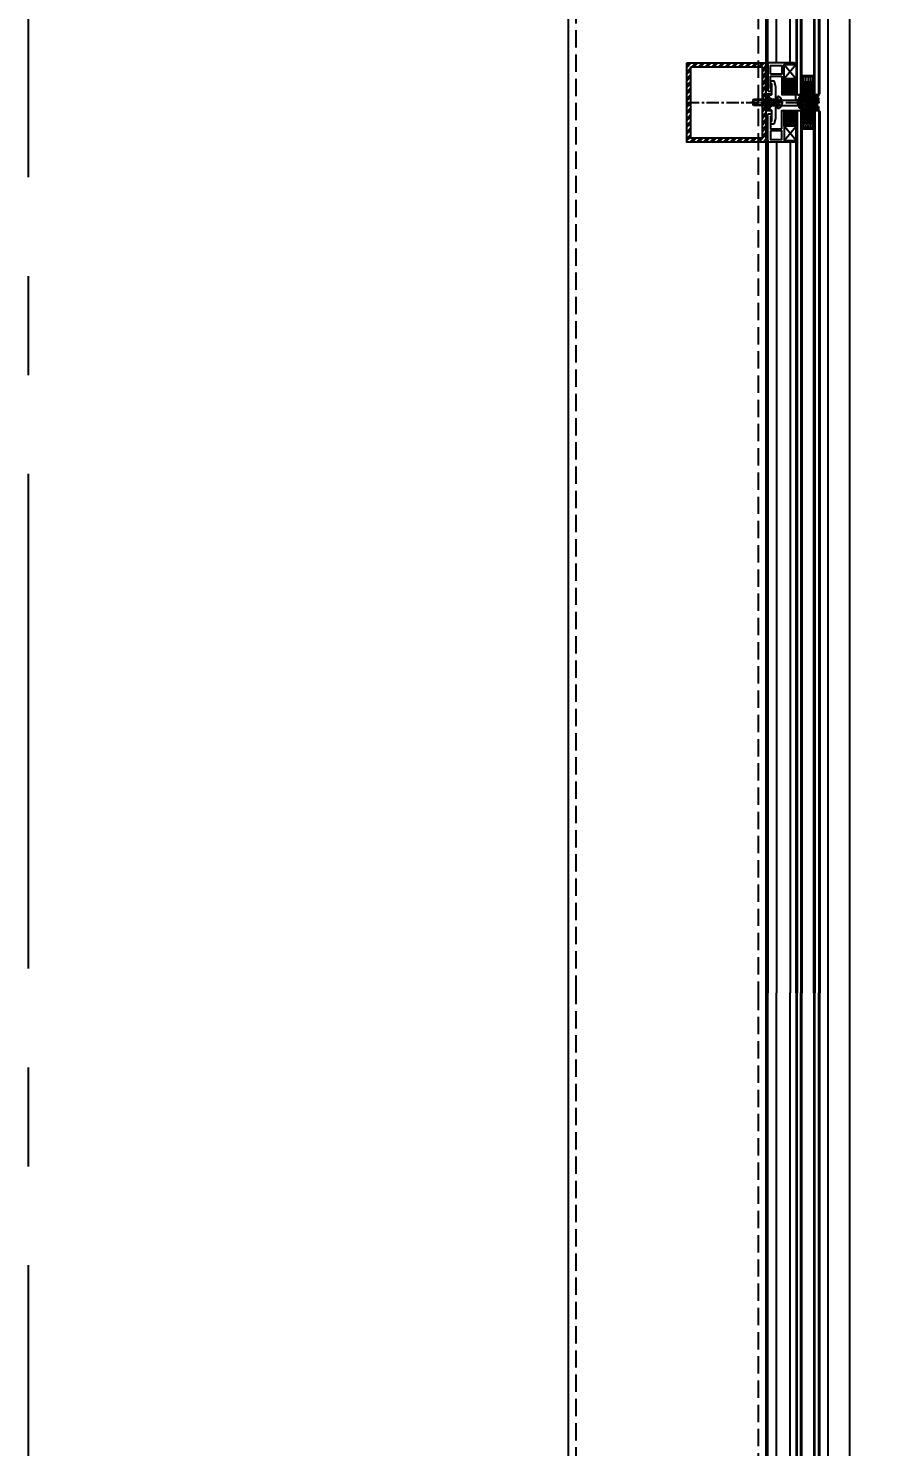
# Model space of a CAD drawing. Extents: x 220580 to 2027826, y -309201 to 71987.
# Drawn here: x 307054 to 307922, y -160938 to -159504 of the extents above; entities that cross this region are included whole.
import ezdxf
from ezdxf.enums import TextEntityAlignment as Align

# ---------------------------------------------------------------- set-up
doc = ezdxf.new("R2010")
doc.units = 0
for name, pattern in [('AUSGEZOGEN', [0]), ('CENTER', [2, 1.25, -0.25, 0.25, -0.25]), ('ZN-CENTER', [2, 1.25, -0.25, 0.25, -0.25]), ('ZN-DASH', [0.35, 0.25, -0.1])]:
    doc.linetypes.add(name, pattern=pattern)
for name, color, linetype in [('!ZN1-填充-8', 8, 'Continuous'), ('!ZN3-玻璃幕墙-4', 4, 'Continuous'), ('!ZN4-辅助材料-1', 1, 'Continuous'), ('!ZN4-配件-11', 11, 'Continuous'), ('!ZN5-钢材投影-40', 40, 'Continuous'), ('!ZN5-铝材投影-112', 112, 'Continuous'), ('!ZN5-铝材断面-6', 6, 'Continuous'), ('!ZN6-虚线-8', 8, 'ZN-DASH'), ('1 轴线 辅助线', 1, 'CENTER'), ('2钢材断面', 2, 'Continuous'), ('A_Hatch', 8, 'Continuous'), ('DIM', 173, 'Continuous'), ('ZX', 240, 'CENTER'), ('型材截面颜色', 253, 'Continuous')]:
    doc.layers.add(name, color=color, linetype=linetype)
for name, color, linetype, lineweight in [('0CABR-填充', 8, 'Continuous', 5), ('0CABR-密封材料、垫片', 195, 'Continuous', 9), ('0填充', 8, 'Continuous', 13)]:
    doc.layers.add(name, color=color, linetype=linetype, lineweight=lineweight)
doc.styles.add('DHTEXT-1', font='ROMANS.shx', dxfattribs={"width": 0.7, "bigfont": 'CHINESE.shx'})
doc.dimstyles.new('ZN200', dxfattribs={"dimscale": 200, "dimtxt": 2.5, "dimasz": 1.5, "dimexe": 1, "dimexo": 2, "dimgap": 0.9, "dimtad": 1, "dimdec": 0, "dimdsep": 46, "dimtxsty": 'DHTEXT-1', "dimblk": 'ARCHTICK', "dimcen": 2.5, "dimclrd": 173, "dimclre": 173, "dimclrt": 7, "dimazin": 2, "dimtfac": 1, "dimtdec": 0, "dimtix": 1, "dimtmove": 2, "dimatfit": 3, "dimfxl": 0, "dimtolj": 1, "dimtzin": 0, "dimarcsym": 0})

# ---------------------------------------------------------------- blocks, each defined once
blk = doc.blocks.new('20250822090122')
at = {"layer": 'A_Hatch'}
h = blk.add_hatch(dxfattribs=at)
h.set_pattern_fill('ANSI32', color=256)
h.set_pattern_definition([(45, (-80, -40), (-3.3676, 3.3676), []), (45, (-77.755, -40), (-3.3676, 3.3676), [])])
h.paths.add_polyline_path([(0, 40), (-80, 40), (-80, -40), (0, -40)])
h.paths.add_polyline_path([(-4, 36), (-4, -36), (-76, -36), (-76, 36)], flags=16)
at = {"layer": '2钢材断面'}
for points in [[(-80, 40), (0, 40), (0, -40), (-80, -40)], [(-76, 36), (-4, 36), (-4, -36), (-76, -36)]]:
    blk.add_lwpolyline(points, close=True, dxfattribs=at)
blk = doc.blocks.new('20230625105620')
at = {"layer": '0CABR-填充'}
h = blk.add_hatch(dxfattribs=at)
h.set_pattern_fill('ANSI38', color=256, scale=0.3, angle=90)
h.set_pattern_definition([(135, (669.6331, -11486.4539), (-0.67351921, -0.67351921), []), (225, (669.6331, -11486.4539), (-0.67351921, -2.02055763), [2.38125, -1.42875])])
h.paths.add_polyline_path([(-5.2, 3.7), (-5.2, 4.5), (-8.5, 4.5), (-8.5, 7.5), (-5.2, 7.5), (-5.2, 8.3), (-9.5, 8.3), (-9.5, 3.7)])
h = blk.add_hatch(dxfattribs=at)
h.set_pattern_fill('ANSI38', color=256, scale=0.3, angle=90)
h.set_pattern_definition([(135, (669.6331, -11486.4539), (-0.67351921, -0.67351921), []), (225, (669.6331, -11486.4539), (-0.67351921, -2.02055763), [2.38125, -1.42875])])
h.paths.add_polyline_path([(-5.2, 3.7), (-5.2, 4.5), (-8.5, 4.5), (-8.5, 7.5), (-5.2, 7.5), (-5.2, 8.3), (-9.5, 8.3), (-9.5, 3.7)])
h = blk.add_hatch(dxfattribs=at)
h.set_pattern_fill('ANSI38', color=256, scale=0.3, angle=90)
h.set_pattern_definition([(135, (669.6331, -11498.4539), (-0.67351921, -0.67351921), []), (225, (669.6331, -11498.4539), (-0.67351921, -2.02055763), [2.38125, -1.42875])])
h.paths.add_polyline_path([(-5.2, -8.3), (-5.2, -7.5), (-8.5, -7.5), (-8.5, -4.5), (-5.2, -4.5), (-5.2, -3.7), (-9.5, -3.7), (-9.5, -8.3)])
h = blk.add_hatch(dxfattribs=at)
h.set_pattern_fill('ANSI38', color=256, scale=0.3, angle=90)
h.set_pattern_definition([(135, (669.6331, -11498.4539), (-0.67351921, -0.67351921), []), (225, (669.6331, -11498.4539), (-0.67351921, -2.02055763), [2.38125, -1.42875])])
h.paths.add_polyline_path([(-5.2, -8.3), (-5.2, -7.5), (-8.5, -7.5), (-8.5, -4.5), (-5.2, -4.5), (-5.2, -3.7), (-9.5, -3.7), (-9.5, -8.3)])
at = {"layer": '!ZN4-辅助材料-1'}
for points in [[(-5.2, 3.7), (-5.2, 4.5), (-8.5, 4.5), (-8.5, 7.5), (-5.2, 7.5), (-5.2, 8.3), (-9.5, 8.3), (-9.5, 3.7), (-5.2, 3.7)], [(-5.2, -3.7), (-5.2, -4.5), (-8.5, -4.5), (-8.5, -7.5), (-5.2, -7.5), (-5.2, -8.3), (-9.5, -8.3), (-9.5, -3.7), (-5.2, -3.7)]]:
    blk.add_lwpolyline(points, dxfattribs=at)
at = {"layer": '!ZN5-铝材投影-112'}
blk.add_lwpolyline([(-4.5, 4), (-4.5, -4, -0.414214), (-5, -4.5), (-8, -4.5, 0.414214), (-8.5, -5), (-8.5, -7, 0.414214), (-8, -7.5), (-4.5, -7.5, -0.414214), (-4, -8), (-4, -19, -0.414214), (-4.5, -19.5, 0.414214), (-5, -20), (-5, -21.5), (-1.5, -21.5, 0.339454), (-1, -21.1), (0.5, -15.5), (0.5, -0.5), (0, 0), (0.5, 0.5), (0.5, 15.5), (-1, 21.1, 0.339454), (-1.5, 21.5), (-5, 21.5), (-5, 20, 0.414214), (-4.5, 19.5, -0.414214), (-4, 19), (-4, 8, -0.414214), (-4.5, 7.5), (-8, 7.5, 0.414214), (-8.5, 7), (-8.5, 5, 0.414214), (-8, 4.5), (-5, 4.5, -0.414214), (-4.5, 4)], format="xyb", close=True, dxfattribs=at)
at = {"layer": '0CABR-密封材料、垫片'}
for points in [[(-5.2, 3.7), (-5.2, 4.5), (-8.5, 4.5), (-8.5, 7.5), (-5.2, 7.5), (-5.2, 8.3), (-9.5, 8.3), (-9.5, 3.7), (-5.2, 3.7)], [(-5.2, -3.7), (-5.2, -4.5), (-8.5, -4.5), (-8.5, -7.5), (-5.2, -7.5), (-5.2, -8.3), (-9.5, -8.3), (-9.5, -3.7), (-5.2, -3.7)]]:
    blk.add_lwpolyline(points, dxfattribs=at)
blk = doc.blocks.new('*U610')
at = {"color": 0, "linetype": 'ZN-CENTER', "ltscale": 3}
blk.add_line((-7.1, 0), (25.2, 0), dxfattribs=at)
at = {"linetype": 'ByBlock', "ltscale": 10}
for p, q in [((-6.2, 0.6), (-5, 0.6)), ((-5.5, 3.3), (-1.6, 0.2)), ((-5, 0.6), (-5, -0.6)), ((-3.1, 6), (-1.6, 6)), ((-2.4, 0.8), (-2.4, -0.8)), ((-1.6, -6), (-1.6, 6)), ((-1.6, -4.6), (-1.6, 4.6)), ((-1.6, 4.6), (0, 4.6)), ((0, 0), (-1.6, 0.6)), ((0, 4.6), (0, -4.6)), ((0, 3), (22.5, 3)), ((0, 2.5), (23, 2.5)), ((22.5, -3), (22.5, 3)), ((22.5, 3), (23.4, 2.1)), ((23.4, -2.1), (23.4, 2.1)), ((-5, -0.6), (-6.2, -0.6)), ((-5.5, -3.3), (-1.6, -0.2)), ((-3.1, -6), (-1.6, -6)), ((0, -0.8), (-1.6, -0.3)), ((0, -4.6), (-1.6, -4.6)), ((0, -2.5), (23, -2.5)), ((0, -3), (22.5, -3)), ((22.5, -3), (23.4, -2.1))]:
    blk.add_line(p, q, dxfattribs=at)
for centre, start, end in [((0.6, 0.3), 123.0516, 177.2303), ((0.6, -0.3), 182.7697, 236.9484)]:
    blk.add_arc(centre, 6.84, start, end, dxfattribs=at)
at = {"layer": 'Defpoints', "color": 0, "ltscale": 10, "style": 'DHTEXT-1', "width": 0.7}
blk.add_text('M6', height=1, rotation=90, dxfattribs=at).set_placement((-2.3, -2.7), align=Align.CENTER)
blk = doc.blocks.new('16胶缝')
at = {"layer": '!ZN1-填充-8', "ltscale": 0.1}
h = blk.add_hatch(dxfattribs=at)
h.set_pattern_fill('HONEY', color=256, scale=10, style=0)
h.set_pattern_definition([(5e-15, (-19679.56, -11324.3713), (1.875, 1.08253175), [1.25, -2.5]), (120, (-19679.56, -11324.3713), (-1.874999996, 1.082531757), [1.25, -2.5]), (60, (-19679.56, -11324.3713), (4e-09, 2.165063507), [-2.5, 1.25])])
edge = h.paths.add_edge_path()
edge.add_ellipse((8, 13.4), major_axis=(0, -8.15), ratio=0.981746, start_angle=0, end_angle=360)
h = blk.add_hatch(dxfattribs=at)
h.set_pattern_fill('ANSI36', color=256, scale=10, style=0)
h.set_pattern_definition([(45, (-19679.5754, -11324.3713), (0.66291261, 2.43067956), [3.125, -0.625, 0, -0.625])])
edge = h.paths.add_edge_path()
edge.add_ellipse((8, 13.4), major_axis=(0.87, 8.1), ratio=0.981332, start_angle=124.6263, end_angle=247.3977, ccw=False)
edge.add_arc((0, 10.2), 1.2, 269.9716, 324.4867, ccw=False)
edge.add_line((0, 9), (0, 0))
edge.add_arc((8, -24.9), 26.2, 432.2032, 467.7968, ccw=False)
edge.add_line((16, 0), (16, 9))
edge.add_arc((16, 10.2), 1.23, 216.5906, 269.6986, ccw=False)
at = {"layer": '!ZN4-辅助材料-1', "color": 1, "ltscale": 0.1}
blk.add_arc((8, -24.9), 26.2, 72.2032, 107.7968, dxfattribs=at)
blk.add_ellipse((8, 13.4), major_axis=(0, -8.15), ratio=0.981746, dxfattribs=at)
blk.add_point((8, 0), dxfattribs=at)
blk = doc.blocks.new('胶缝断面')
at = {"color": 7, "ltscale": 0.1, "extrusion": (0, 0, -1), "zscale": -1, "rotation": 180}
blk.add_blockref('16胶缝', (8, 0), dxfattribs=at)
blk = doc.blocks.new('20230625110549')
at = {"layer": '!ZN1-填充-8', "ltscale": 20}
h = blk.add_hatch(color=256, dxfattribs=at)
h.dxf.hatch_style = 1
h.paths.add_polyline_path([(0, 5), (0, 0), (5, 0, 0.414214)])
at = {"layer": '0CABR-填充', "ltscale": 20}
blk.add_line((0, 0), (0, 5), dxfattribs=at)
blk.add_arc((0, 0), 5, 0, 90, dxfattribs=at)
blk = doc.blocks.new('20250822103150', base_point=(-89262.6, -87415.1))
at = {"layer": '!ZN4-辅助材料-1'}
blk.add_lwpolyline([(-89131.2, -87413.1), (-89152.3, -87413.1), (-89152.3, -87407.1), (-89131.2, -87407.1), (-89131.2, -87413.1), (-89152.3, -87407.1), (-89131.2, -87407.1), (-89152.3, -87413.1)], dxfattribs=at)
at = {"layer": '!ZN5-钢材投影-40'}
blk.add_lwpolyline([(-89142.2, -87418.1), (-89131.2, -87416.1), (-89131.2, -87413.1), (-89182.6, -87413.1), (-89182.6, -87418.1), (-89142.1, -87418.1)], close=True, dxfattribs=at)
at = {"layer": '0CABR-填充', "ltscale": 20}
blk.add_blockref('20230625110549', (-89182.6, -87413.1), dxfattribs=at)
at = {"layer": '0CABR-填充', "ltscale": 20, "xscale": -1, "rotation": 180}
blk.add_blockref('20230625110549', (-89182.6, -87418.1), dxfattribs=at)
blk = doc.blocks.new('20240131155736')
at = {"layer": '!ZN1-填充-8'}
h = blk.add_hatch(dxfattribs=at)
h.set_pattern_fill('ANSI36', color=256, scale=0.5, angle=270, style=0)
h.set_pattern_definition([(315, (4155.5162, -11794.8225), (1.54348152, -0.420949506), [1.984375, -0.396875, 0, -0.396875])])
h.paths.add_polyline_path([(-0.8, 0.7), (-0.8, -0.8), (1.3, -0.8), (1.3, 0.7)])
at = {"layer": '!ZN4-辅助材料-1', "linetype": 'AUSGEZOGEN'}
blk.add_line((-1.3, 0.7), (1.3, 0.7), dxfattribs=at)
blk = doc.blocks.new('20240131160147')
at = {"layer": '!ZN5-铝材断面-6'}
blk.add_lwpolyline([(-3.4, 1.2), (-3.4, 19.7), (-0.9, 19.7), (-0.9, -10.8), (9.1, -10.8), (9.1, -12.3), (-17.3, -12.3), (-17.3, 15.2, -0.414214), (-16.3, 16.2), (-15.1, 16.2, -0.414214), (-14.1, 15.2), (-14.1, 13.7), (-14.3, 13.7, 0.414214), (-14.8, 13.2), (-14.8, 1.2)], format="xyb", close=True, dxfattribs=at)
blk.add_lwpolyline([(-14.8, -0.8), (-14.8, -9.8), (-3.4, -9.8), (-3.4, -0.8)], close=True, dxfattribs=at)
at = {"layer": '!ZN1-填充-8', "ltscale": 50, "xscale": -1, "rotation": 180}
blk.add_blockref('20240131155736', (9.9, -11.5), dxfattribs=at)
blk = doc.blocks.new('20250822102610', base_point=(-89164.6, -87453.6))
at = {"layer": '!ZN1-填充-8'}
h = blk.add_hatch(dxfattribs=at)
h.set_pattern_fill('ANSI37', color=256, style=0)
h.set_pattern_definition([(45, (0, 0), (-1.122532015, 1.122532015), []), (135, (0, 0), (-1.122532015, -1.122532015), [])])
edge = h.paths.add_edge_path()
edge.add_line((-89165.1, -87423.1), (-89151.6, -87423.1))
edge.add_line((-89151.6, -87423.1), (-89152.6, -87424.1))
edge.add_line((-89152.6, -87424.1), (-89152.6, -87439.1))
edge.add_line((-89152.6, -87439.1), (-89164.6, -87439.1))
edge.add_line((-89164.6, -87439.1), (-89164.6, -87423.6))
edge.add_arc((-89165.1, -87423.6), 0.5, 359.9997, 450)
at = {"layer": '!ZN1-填充-8', "ltscale": 100}
for p, q in [((-89164.6, -87453.6), (-89152.6, -87439.1)), ((-89152.6, -87453.6), (-89164.6, -87439.1))]:
    blk.add_line(p, q, dxfattribs=at)
at = {"layer": '!ZN4-辅助材料-1', "linetype": 'AUSGEZOGEN'}
blk.add_lwpolyline([(-89165.1, -87423.1), (-89151.6, -87423.1), (-89152.6, -87424.1), (-89152.6, -87439.1), (-89164.6, -87439.1), (-89164.6, -87423.6, 0.414215), (-89165.1, -87423.1), (-89165.1, -87423.1)], format="xyb", dxfattribs=at)
blk.add_lwpolyline([(-89152.6, -87439.1), (-89164.6, -87439.1), (-89164.6, -87442.1)], dxfattribs=at)
blk.add_lwpolyline([(-89164.6, -87439.1), (-89164.6, -87453.6), (-89152.6, -87453.6), (-89152.6, -87439.1)], close=True, dxfattribs=at)
blk = doc.blocks.new('20250822103338', base_point=(-89182.6, -87455.1))
at = {"layer": '0填充'}
h = blk.add_hatch(dxfattribs=at)
h.set_pattern_fill('ANSI38', color=256, angle=360, style=0)
h.set_pattern_definition([(45, (0, 0), (-1.122532015, 1.122532015), []), (135, (0, 0), (-3.367596045, 1.122532015), [3.96875, -2.38125])])
h.paths.add_polyline_path([(-89182.6, -87453.1), (-89180.6, -87453.1), (-89180.6, -87427.6), (-89182.6, -87427.6)])
at = {"layer": '型材截面颜色', "ltscale": 60}
h = blk.add_hatch(dxfattribs=at)
h.set_pattern_fill('ANSI36', color=256, scale=0.3, angle=90)
h.set_pattern_definition([(135, (0, 0), (-0.9260889125, 0.2525697034), [1.190625, -0.238125, 0, -0.238125])])
h.paths.add_polyline_path([(-89182.6, -87455.1), (-89182.6, -87453.1), (-89180.6, -87453.1), (-89180.6, -87455.1)])
at = {"layer": '!ZN4-辅助材料-1'}
for points in [[(-89180.6, -87427.6), (-89182.6, -87427.6), (-89182.6, -87453.1), (-89180.6, -87453.1)], [(-89182.6, -87455.1), (-89182.6, -87453.1), (-89180.6, -87453.1), (-89180.6, -87455.1)]]:
    blk.add_lwpolyline(points, close=True, dxfattribs=at)
at = {"layer": '0CABR-密封材料、垫片'}
blk.add_lwpolyline([(-89180.6, -87427.6), (-89182.6, -87427.6), (-89182.6, -87455.1), (-89180.6, -87455.1)], close=True, dxfattribs=at)
blk = doc.blocks.new('20250822103828')
at = {"layer": '!ZN4-辅助材料-1', "ltscale": 100}
for name, p in [('20250822102610', (18.4, 1.5)), ('20250822103338', (0, 0))]:
    blk.add_blockref(name, p, dxfattribs=at)
at = {"layer": '!ZN6-虚线-8', "ltscale": 50}
blk.add_blockref('20240131160147', (19.3, 12.3), dxfattribs=at)
blk = doc.blocks.new('*U1814')
at = {"layer": '!ZN1-填充-8'}
h = blk.add_hatch(dxfattribs=at)
h.set_pattern_fill('ANSI37', color=256, scale=0.5, angle=90, style=0)
h.set_pattern_definition([(135, (0, 14), (-1.12253, -1.12253), []), (225, (0, 14), (1.12253, -1.12253), [])])
h.paths.add_polyline_path([(-5, 8), (-19, 8), (-18, 9), (-18, 22), (-17.8, 22), (-15.8, 20), (-8.3, 20), (-6.3, 22), (-6, 22), (-6, 9)])
for points in [[(-18, 26.8), (-18, 22), (-17.8, 22), (-17.8, 26.8)], [(-6.3, 26.8), (-6.3, 22), (-6, 22), (-6, 26.8)], [(-18, -26.8), (-18, -22), (-17.8, -22), (-17.8, -26.8)], [(-6.3, -26.8), (-6.3, -22), (-6, -22), (-6, -26.8)]]:
    blk.add_hatch(color=256, dxfattribs=at).paths.add_polyline_path(points)
h = blk.add_hatch(dxfattribs=at)
h.set_pattern_fill('DOTS', color=8, angle=90, style=0)
h.set_pattern_definition([(90, (0, 14), (-1.5875, 0.79375), [0, -1.5875])])
h.paths.add_polyline_path([(-15.3, 21), (-8.7, 21), (-7.2, 22.4), (-7.2, 25.8), (-16.7, 25.8), (-16.7, 22.4)])
h = blk.add_hatch(dxfattribs=at)
h.set_pattern_fill('ANSI37', color=256, scale=0.5, style=0)
h.set_pattern_definition([(45, (104147.1523, 29987.512), (-1.122532015, 1.122532015), []), (135, (104147.1523, 29987.512), (-1.122532015, -1.122532015), [])])
h.paths.add_polyline_path([(-5, -8), (-19, -8), (-18, -9), (-18, -22), (-17.8, -22), (-15.8, -20), (-8.3, -20), (-6.3, -22), (-6, -22), (-6, -9)])
h = blk.add_hatch(dxfattribs=at)
h.set_pattern_fill('DOTS', color=8, style=0)
h.set_pattern_definition([(0, (104147.1523, 29987.512), (0.79375, 1.5875), [0, -1.5875])])
h.paths.add_polyline_path([(-15.3, -21), (-8.7, -21), (-7.2, -22.4), (-7.2, -25.8), (-16.7, -25.8), (-16.7, -22.4)])
for p, q in [((-23, 8), (-23, 900)), ((-19, 8), (-19, 900)), ((-5, 8), (-5, 900)), ((-1, 8), (-1, 900)), ((-23, -8), (-23, -900)), ((-19, -8), (-19, -900)), ((-5, -8), (-5, -900)), ((-1, -8), (-1, -900))]:
    blk.add_line(p, q, dxfattribs=at)
at = {"layer": '!ZN3-玻璃幕墙-4'}
for points in [[(-24, 900), (-24, 9), (-23, 8), (-19, 8), (-18, 9), (-18, 900)], [(-6, 900), (-6, 9), (-5, 8), (-1, 8), (0, 9), (0, 900)], [(-24, -900), (-24, -9), (-23, -8), (-19, -8), (-18, -9), (-18, -900)], [(-6, -900), (-6, -9), (-5, -8), (-1, -8), (0, -9), (0, -900)]]:
    blk.add_lwpolyline(points, dxfattribs=at)
at = {"layer": '!ZN4-辅助材料-1'}
for points in [[(-5, 8), (-19, 8), (-18, 9), (-18, 22), (-17.8, 22), (-15.8, 20), (-8.3, 20), (-8.3, 20), (-6.3, 22), (-6, 22), (-6, 9), (-5, 8)], [(-18, 26.8), (-18, 22), (-17.8, 22), (-17.8, 26.8)], [(-15.8, 20), (-8.3, 20), (-6.3, 22), (-6.3, 27), (-17.8, 27), (-17.8, 22)], [(-15.3, 21), (-8.7, 21), (-7.2, 22.4), (-7.2, 25.8), (-16.7, 25.8), (-16.7, 22.4)], [(-6.3, 26.8), (-6.3, 22), (-6, 22), (-6, 26.8)], [(-5, -8), (-19, -8), (-18, -9), (-18, -22), (-17.8, -22), (-15.8, -20), (-8.3, -20), (-8.3, -20), (-6.3, -22), (-6, -22), (-6, -9), (-5, -8)], [(-18, -26.8), (-18, -22), (-17.8, -22), (-17.8, -26.8)], [(-15.8, -20), (-8.3, -20), (-6.3, -22), (-6.3, -27), (-17.8, -27), (-17.8, -22)], [(-15.3, -21), (-8.7, -21), (-7.2, -22.4), (-7.2, -25.8), (-16.7, -25.8), (-16.7, -22.4)], [(-6.3, -26.8), (-6.3, -22), (-6, -22), (-6, -26.8)]]:
    blk.add_lwpolyline(points, close=True, dxfattribs=at)
for points in [[(-17.8, 26.4), (-17.7, 26.4), (-17.7, 22), (-15.7, 20.1), (-8.3, 20.1), (-6.3, 22), (-6.3, 26.4), (-6.3, 26.4), (-6.3, 26.4)], [(-17.8, -26.4), (-17.7, -26.4), (-17.7, -22), (-15.7, -20.1), (-8.3, -20.1), (-6.3, -22), (-6.3, -26.4), (-6.3, -26.4), (-6.3, -26.4)]]:
    blk.add_lwpolyline(points, dxfattribs=at)
at = {"layer": '!ZN5-钢材投影-40', "ltscale": 0.3}
for p, q in [((-254.4, 900), (-254.4, -900)), ((-54.4, 900), (-54.4, -900))]:
    blk.add_line(p, q, dxfattribs=at)
at = {"layer": '!ZN5-铝材投影-112'}
for p, q in [((-52.4, 40), (-52.4, 900)), ((-43.9, 40), (-43.9, 900)), ((-30, 40), (-30, 900)), ((8, 900), (8, -900)), ((30, 900), (30, -900)), ((-52.4, -40), (-52.4, -900)), ((-43.9, -40), (-43.9, -900)), ((-30, -40), (-30, -900))]:
    blk.add_line(p, q, dxfattribs=at)
at = {"layer": '!ZN6-虚线-8', "color": 8, "linetype": 'ZN-DASH', "ltscale": 70}
for p, q in [((-246.4, -900), (-246.4, 900)), ((-62.4, 900), (-62.4, -900))]:
    blk.add_line(p, q, dxfattribs=at)
at = {"layer": 'Defpoints', "color": 250}
for p in [(-6, 20), (-24, 8), (-18, 8), (-6, 8), (0, 8), (-24, -8), (-18, -8), (-6, -8), (0, -8), (-6, -20)]:
    blk.add_point(p, dxfattribs=at)
at = {"layer": 'ZX', "ltscale": 10}
blk.add_line((-134.4, 0), (0, 0), dxfattribs=at)
at = {"layer": '!ZN4-辅助材料-1', "ltscale": 100, "xscale": -1, "rotation": 180}
blk.add_blockref('20250822103828', (-54.4, 40), dxfattribs=at)
at = {"layer": '!ZN4-辅助材料-1', "ltscale": 100}
for name, p in [('20250822103150', (-134.4, 0)), ('20250822103828', (-54.4, -40))]:
    blk.add_blockref(name, p, dxfattribs=at)
at = {"layer": '!ZN4-辅助材料-1', "rotation": 270}
blk.add_blockref('胶缝断面', (-1, 0), dxfattribs=at)
at = {"layer": '!ZN4-配件-11', "color": 1, "rotation": 180}
blk.add_blockref('*U610', (-44.4, 0), dxfattribs=at)
at = {"layer": '!ZN5-铝材断面-6', "ltscale": 100}
blk.add_blockref('20250822090122', (-54.4, 0), dxfattribs=at)
at = {"layer": '0CABR-填充', "ltscale": 20}
blk.add_blockref('20230625105620', (-44.9, 0), dxfattribs=at)
blk = doc.blocks.new('20250828132035')
at = {"ltscale": 50}
for p in [(600, 5750), (600, 3950)]:
    blk.add_blockref('*U1814', p, dxfattribs=at)
blk = doc.blocks.new('_ArchTick')
at = {"color": 0, "linetype": 'ByBlock', "const_width": 0.4}
blk.add_lwpolyline([(-0.5, -0.5), (0.5, 0.5)], dxfattribs=at)
blk = doc.blocks.new('*D872')
at = {"layer": 'Defpoints', "color": 0, "ltscale": 2, "transparency": 16777216}
for p in [(307759.9, -157779.4), (309213.5, -157779.4), (307759.9, -159579.4)]:
    blk.add_point(p, dxfattribs=at)
at = {"layer": 'DIM', "color": 173, "linetype": 'ByBlock', "lineweight": -2, "ltscale": 2, "transparency": 16777216}
for p, q in [((308159.9, -157779.4), (309413.5, -157779.4)), ((309213.5, -159579.4), (309213.5, -157779.4)), ((308159.9, -159579.4), (309413.5, -159579.4))]:
    blk.add_line(p, q, dxfattribs=at)
at = {"layer": 'DIM', "color": 173, "lineweight": -2, "ltscale": 2, "transparency": 16777216, "xscale": 300, "yscale": 300, "zscale": 300}
for p, rotation in [((309213.5, -157779.4), 90), ((309213.5, -159579.4), 270)]:
    blk.add_blockref('_ArchTick', p, dxfattribs=dict(at, rotation=rotation))
at = {"layer": 'DIM', "color": 7, "ltscale": 2, "transparency": 16777216, "insert": (308783.5, -158679.4), "char_height": 500, "attachment_point": 5, "rotation": 90, "style": 'DHTEXT-1'}
blk.add_mtext('\\A1;1800', dxfattribs=at)
blk = doc.blocks.new('*D570')
at = {"layer": 'Defpoints', "color": 0, "ltscale": 2, "transparency": 16777216}
for p in [(307759.9, -159579.4), (309213.5, -159579.4), (307759.9, -161379.4)]:
    blk.add_point(p, dxfattribs=at)
at = {"layer": 'DIM', "color": 173, "linetype": 'ByBlock', "lineweight": -2, "ltscale": 2, "transparency": 16777216}
for p, q in [((308159.9, -159579.4), (309413.5, -159579.4)), ((309213.5, -161379.4), (309213.5, -159579.4)), ((308159.9, -161379.4), (309413.5, -161379.4))]:
    blk.add_line(p, q, dxfattribs=at)
at = {"layer": 'DIM', "color": 173, "lineweight": -2, "ltscale": 2, "transparency": 16777216, "xscale": 300, "yscale": 300, "zscale": 300}
for p, rotation in [((309213.5, -159579.4), 90), ((309213.5, -161379.4), 270)]:
    blk.add_blockref('_ArchTick', p, dxfattribs=dict(at, rotation=rotation))
at = {"layer": 'DIM', "color": 7, "ltscale": 2, "transparency": 16777216, "insert": (308783.5, -160479.4), "char_height": 500, "attachment_point": 5, "rotation": 90, "style": 'DHTEXT-1'}
blk.add_mtext('\\A1;1800', dxfattribs=at)

msp = doc.modelspace()

# ---------------------------------------------------------------- block references
at = {"ltscale": 30}
msp.add_blockref('20250828132035', (307254.4, -165329.4), dxfattribs=at)

# ---------------------------------------------------------------- next in the draw order: linework, layer by layer
at = {"layer": '1 轴线 辅助线', "ltscale": 400}
msp.add_line((307054.4, -168454.9), (307054.4, -148390.8), dxfattribs=at)

# ---------------------------------------------------------------- next in the draw order: dimensions: what is measured, and where the dimension line sits
at = {"layer": 'DIM', "ltscale": 2}
for base, p1, p2, picture, middle in [((309213.5, -157779.4), (307759.9, -159579.4), (307759.9, -157779.4), '*D872', (308783.5, -158679.4)), ((309213.5, -159579.4), (307759.9, -161379.4), (307759.9, -159579.4), '*D570', (308783.5, -160479.4))]:
    dim = msp.add_linear_dim(base=base, p1=p1, p2=p2, angle=90, dimstyle='ZN200', dxfattribs=at)
    dim.commit()
    dim.dimension.update_dxf_attribs({"geometry": picture, "text_midpoint": middle})

doc.saveas('drawing.dxf')
